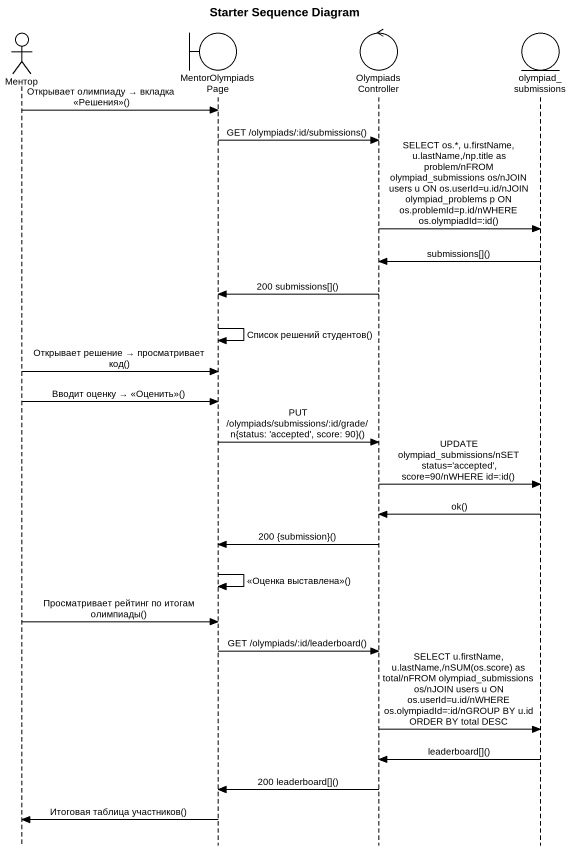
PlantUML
@startuml
title Starter Sequence Diagram
hide footbox
actor Ментор
boundary MentorOlympiadsPage
control OlympiadsController
entity olympiad_submissions

Ментор -> MentorOlympiadsPage : Открывает олимпиаду → вкладка <<Решения>>()
MentorOlympiadsPage -> OlympiadsController : GET /olympiads/:id/submissions()
OlympiadsController -> olympiad_submissions : SELECT os.*, u.firstName, u.lastName,/np.title as problem/nFROM olympiad_submissions os/nJOIN users u ON os.userId=u.id/nJOIN olympiad_problems p ON os.problemId=p.id/nWHERE os.olympiadId=:id()
olympiad_submissions -> OlympiadsController : submissions[]()
OlympiadsController -> MentorOlympiadsPage : 200 submissions[]()
MentorOlympiadsPage -> MentorOlympiadsPage : Список решений студентов()
Ментор -> MentorOlympiadsPage : Открывает решение → просматривает код()
Ментор -> MentorOlympiadsPage : Вводит оценку → <<Оценить>>()
MentorOlympiadsPage -> OlympiadsController : PUT /olympiads/submissions/:id/grade/n{status: 'accepted', score: 90}()
OlympiadsController -> olympiad_submissions : UPDATE olympiad_submissions/nSET status='accepted', score=90/nWHERE id=:id()
olympiad_submissions -> OlympiadsController : ok()
OlympiadsController -> MentorOlympiadsPage : 200 {submission}()
MentorOlympiadsPage -> MentorOlympiadsPage : <<Оценка выставлена>>()
Ментор -> MentorOlympiadsPage : Просматривает рейтинг по итогам олимпиады()
MentorOlympiadsPage -> OlympiadsController : GET /olympiads/:id/leaderboard()
OlympiadsController -> olympiad_submissions : SELECT u.firstName, u.lastName,/nSUM(os.score) as total/nFROM olympiad_submissions os/nJOIN users u ON os.userId=u.id/nWHERE os.olympiadId=:id/nGROUP BY u.id ORDER BY total DESC
olympiad_submissions -> OlympiadsController : leaderboard[]()
OlympiadsController -> MentorOlympiadsPage : 200 leaderboard[]()
MentorOlympiadsPage -> Ментор : Итоговая таблица участников()
@enduml
